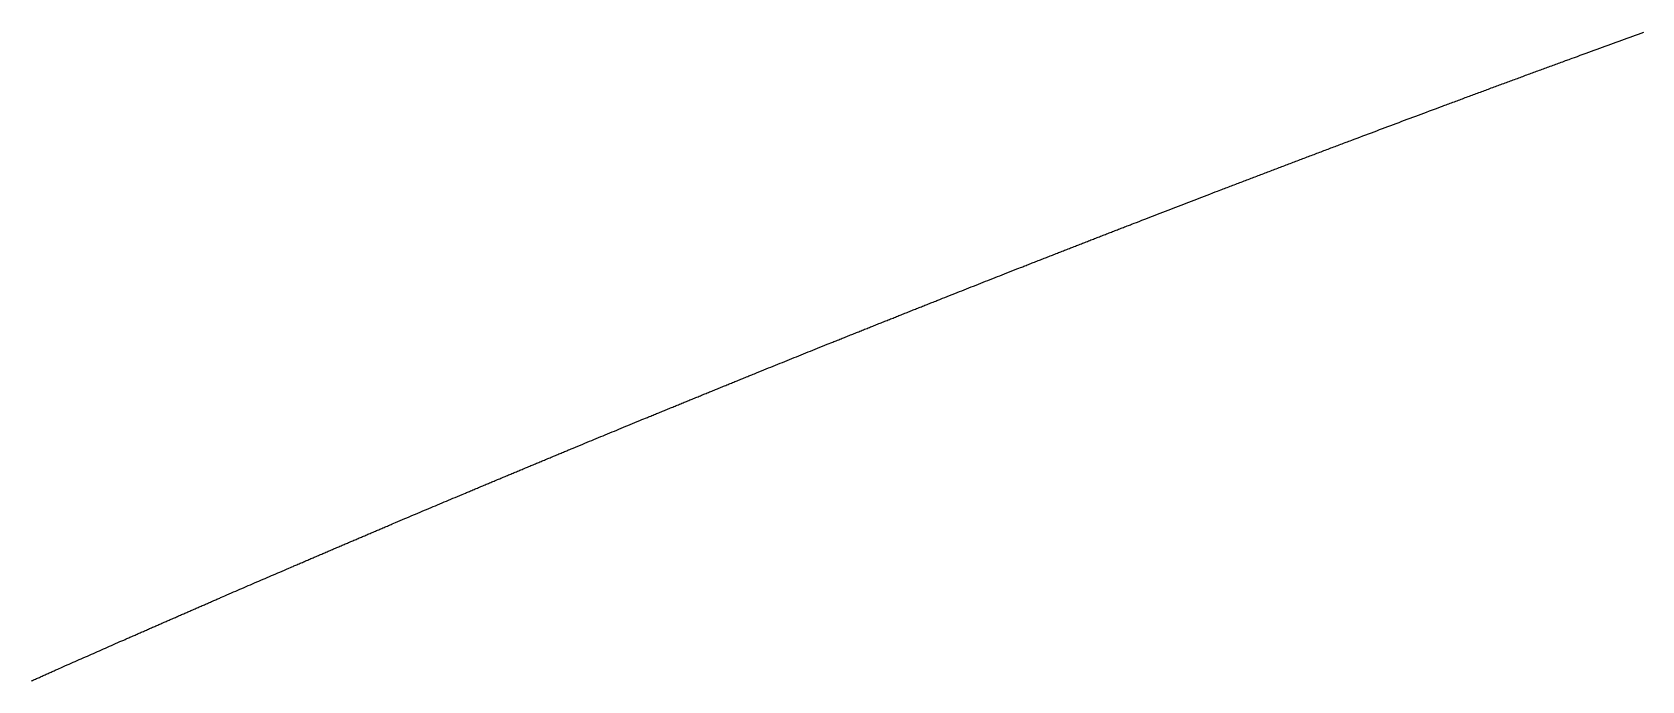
# Model space of a CAD drawing. Header units: millimetres. Extents: x 0 to 610, y 0 to 457.
# Drawn here: x 21.425 to 23.373, y 95.684 to 96.47 of the extents above; entities that cross this region are included whole.
import ezdxf

# ---------------------------------------------------------------- set-up
doc = ezdxf.new("R2010")
doc.units = ezdxf.units.MM
doc.layers.add('TEST_CUT_FIRST', color=1, linetype='Continuous')

msp = doc.modelspace()

# ---------------------------------------------------------------- linework, layer by layer
at = {"layer": 'TEST_CUT_FIRST'}
msp.add_lwpolyline([(21.42426, 95.68412), (21.42546, 95.68465), (21.42665, 95.68518), (21.42784, 95.68571), (21.42904, 95.68625), (21.43023, 95.68678), (21.43143, 95.68731), (21.43262, 95.68784), (21.43381, 95.68837), (21.43501, 95.6889), (21.4362, 95.68944), (21.43739, 95.68997), (21.43859, 95.6905), (21.43979, 95.69103), (21.44098, 95.69157), (21.44218, 95.6921), (21.44336, 95.69262), (21.44454, 95.69315), (21.44572, 95.69367), (21.44692, 95.69421), (21.44814, 95.69475), (21.44939, 95.6953), (21.45063, 95.69586), (21.45182, 95.69639), (21.45292, 95.69687), (21.4539, 95.69731), (21.45491, 95.69776), (21.45612, 95.69829), (21.45769, 95.69899), (21.45975, 95.69991), (21.46218, 95.70099), (21.46481, 95.70215), (21.46746, 95.70333), (21.47001, 95.70446), (21.47245, 95.70555), (21.47485, 95.70661), (21.47723, 95.70766), (21.47965, 95.70874), (21.48209, 95.70982), (21.48455, 95.71091), (21.48701, 95.71199), (21.48946, 95.71308), (21.4919, 95.71416), (21.49434, 95.71524), (21.49678, 95.71632), (21.49922, 95.7174), (21.50166, 95.71848), (21.50411, 95.71956), (21.50656, 95.72064), (21.50902, 95.72173), (21.51148, 95.72282), (21.51392, 95.72389), (21.51634, 95.72496), (21.51873, 95.72602), (21.52113, 95.72708), (21.52358, 95.72816), (21.52612, 95.72928), (21.52877, 95.73044), (21.53139, 95.7316), (21.53382, 95.73267), (21.5359, 95.73359), (21.53752, 95.7343), (21.53878, 95.73486), (21.53986, 95.73533), (21.5409, 95.73579), (21.54206, 95.7363), (21.5433, 95.73685), (21.5446, 95.73742), (21.5459, 95.73799), (21.54718, 95.73855), (21.54843, 95.7391), (21.54967, 95.73965), (21.5509, 95.74019), (21.55215, 95.74074), (21.5534, 95.74129), (21.55465, 95.74184), (21.55591, 95.74239), (21.55716, 95.74294), (21.55841, 95.74349), (21.55966, 95.74404), (21.56091, 95.74459), (21.56216, 95.74514), (21.56341, 95.74568), (21.56466, 95.74623), (21.56591, 95.74678), (21.56716, 95.74733), (21.56841, 95.74788), (21.56966, 95.74843), (21.57091, 95.74898), (21.57216, 95.74953), (21.57341, 95.75008), (21.57466, 95.75062), (21.57592, 95.75117), (21.57717, 95.75172), (21.57842, 95.75227), (21.57967, 95.75282), (21.58092, 95.75337), (21.58217, 95.75392), (21.58342, 95.75446), (21.58467, 95.75501), (21.58593, 95.75556), (21.58718, 95.75611), (21.58843, 95.75666), (21.58968, 95.75721), (21.59093, 95.75775), (21.59218, 95.7583), (21.59343, 95.75885), (21.59469, 95.7594), (21.59594, 95.75994), (21.59719, 95.76049), (21.59844, 95.76104), (21.59969, 95.76159), (21.60094, 95.76213), (21.6022, 95.76268), (21.60345, 95.76323), (21.6047, 95.76378), (21.60595, 95.76432), (21.6072, 95.76487), (21.60846, 95.76542), (21.60971, 95.76597), (21.61096, 95.76651), (21.61221, 95.76706), (21.61346, 95.76761), (21.61472, 95.76815), (21.61597, 95.7687), (21.61722, 95.76925), (21.61847, 95.76979), (21.61973, 95.77034), (21.62098, 95.77089), (21.62223, 95.77143), (21.62348, 95.77198), (21.62474, 95.77253), (21.62599, 95.77307), (21.62724, 95.77362), (21.6285, 95.77417), (21.62975, 95.77471), (21.631, 95.77526), (21.63225, 95.7758), (21.63351, 95.77635), (21.63476, 95.77689), (21.63601, 95.77744), (21.63727, 95.77799), (21.63853, 95.77854), (21.63978, 95.77908), (21.64103, 95.77962), (21.64226, 95.78016), (21.6435, 95.7807), (21.64476, 95.78125), (21.64604, 95.78181), (21.64735, 95.78238), (21.64866, 95.78295), (21.64991, 95.78349), (21.65105, 95.78399), (21.65209, 95.78444), (21.65315, 95.7849), (21.65442, 95.78545), (21.65607, 95.78617), (21.65822, 95.7871), (21.66076, 95.78821), (21.6635, 95.7894), (21.66627, 95.7906), (21.66893, 95.79175), (21.67148, 95.79286), (21.67398, 95.79395), (21.67647, 95.79503), (21.679, 95.79612), (21.68155, 95.79723), (21.68411, 95.79834), (21.68668, 95.79945), (21.68924, 95.80056), (21.6918, 95.80167), (21.69434, 95.80277), (21.69689, 95.80387), (21.69944, 95.80497), (21.70199, 95.80608), (21.70454, 95.80718), (21.7071, 95.80829), (21.70967, 95.8094), (21.71224, 95.81051), (21.71479, 95.81161), (21.71732, 95.8127), (21.71981, 95.81378), (21.72232, 95.81486), (21.72488, 95.81596), (21.72753, 95.81711), (21.7303, 95.8183), (21.73304, 95.81948), (21.73558, 95.82058), (21.73775, 95.82151), (21.73944, 95.82224), (21.74075, 95.8228), (21.74186, 95.82328), (21.74295, 95.82375), (21.74414, 95.82426), (21.74544, 95.82482), (21.74679, 95.8254), (21.74815, 95.82599), (21.74947, 95.82656), (21.75077, 95.82712), (21.75206, 95.82767), (21.75334, 95.82822), (21.75464, 95.82878), (21.75594, 95.82934), (21.75724, 95.8299), (21.75854, 95.83046), (21.75984, 95.83102), (21.76114, 95.83157), (21.76244, 95.83213), (21.76374, 95.83269), (21.76504, 95.83325), (21.76634, 95.83381), (21.76764, 95.83436), (21.76894, 95.83492), (21.77024, 95.83548), (21.77154, 95.83604), (21.77284, 95.8366), (21.77414, 95.83715), (21.77544, 95.83771), (21.77674, 95.83827), (21.77804, 95.83883), (21.77934, 95.83938), (21.78064, 95.83994), (21.78194, 95.8405), (21.78324, 95.84106), (21.78454, 95.84161), (21.78585, 95.84217), (21.78715, 95.84273), (21.78845, 95.84329), (21.78975, 95.84384), (21.79105, 95.8444), (21.79235, 95.84496), (21.79365, 95.84551), (21.79495, 95.84607), (21.79625, 95.84663), (21.79755, 95.84718), (21.79885, 95.84774), (21.80015, 95.8483), (21.80146, 95.84885), (21.80276, 95.84941), (21.80406, 95.84997), (21.80536, 95.85052), (21.80666, 95.85108), (21.80796, 95.85163), (21.80926, 95.85219), (21.81056, 95.85275), (21.81187, 95.8533), (21.81317, 95.85386), (21.81447, 95.85441), (21.81577, 95.85497), (21.81707, 95.85553), (21.81837, 95.85608), (21.81967, 95.85664), (21.82098, 95.85719), (21.82228, 95.85775), (21.82358, 95.8583), (21.82488, 95.85886), (21.82618, 95.85941), (21.82749, 95.85997), (21.82879, 95.86052), (21.83009, 95.86108), (21.83139, 95.86163), (21.83269, 95.86219), (21.834, 95.86274), (21.8353, 95.8633), (21.8366, 95.86385), (21.8379, 95.86441), (21.8392, 95.86496), (21.8405, 95.86552), (21.84181, 95.86607), (21.84312, 95.86663), (21.84442, 95.86718), (21.84572, 95.86774), (21.84702, 95.86829), (21.8483, 95.86884), (21.84959, 95.86938), (21.8509, 95.86994), (21.85223, 95.87051), (21.85359, 95.87109), (21.85495, 95.87166), (21.85625, 95.87221), (21.85744, 95.87272), (21.85851, 95.87318), (21.85962, 95.87365), (21.86093, 95.87421), (21.86265, 95.87494), (21.86489, 95.87589), (21.86753, 95.87701), (21.87038, 95.87822), (21.87326, 95.87944), (21.87602, 95.88061), (21.87868, 95.88174), (21.88128, 95.88284), (21.88387, 95.88394), (21.88649, 95.88505), (21.88914, 95.88617), (21.89181, 95.8873), (21.89448, 95.88843), (21.89714, 95.88956), (21.8998, 95.89069), (21.90245, 95.89181), (21.9051, 95.89293), (21.90775, 95.89405), (21.9104, 95.89517), (21.91305, 95.89629), (21.91571, 95.89741), (21.91839, 95.89854), (21.92105, 95.89967), (21.92371, 95.90079), (21.92633, 95.9019), (21.92893, 95.90299), (21.93153, 95.90409), (21.93419, 95.90521), (21.93696, 95.90638), (21.93983, 95.90759), (21.94268, 95.90879), (21.94532, 95.9099), (21.94758, 95.91085), (21.94933, 95.91159), (21.95069, 95.91216), (21.95185, 95.91265), (21.95298, 95.91312), (21.95423, 95.91365), (21.95558, 95.91421), (21.95698, 95.9148), (21.95839, 95.9154), (21.95977, 95.91598), (21.96112, 95.91655), (21.96246, 95.91711), (21.9638, 95.91767), (21.96514, 95.91824), (21.96649, 95.9188), (21.96785, 95.91937), (21.9692, 95.91994), (21.97056, 95.92051), (21.97191, 95.92108), (21.97326, 95.92165), (21.97461, 95.92221), (21.97596, 95.92278), (21.97731, 95.92335), (21.97867, 95.92391), (21.98002, 95.92448), (21.98137, 95.92505), (21.98272, 95.92562), (21.98407, 95.92618), (21.98543, 95.92675), (21.98678, 95.92732), (21.98813, 95.92788), (21.98948, 95.92845), (21.99084, 95.92902), (21.99219, 95.92958), (21.99354, 95.93015), (21.99489, 95.93072), (21.99625, 95.93128), (21.9976, 95.93185), (21.99895, 95.93242), (22.0003, 95.93298), (22.00166, 95.93355), (22.00301, 95.93411), (22.00436, 95.93468), (22.00571, 95.93525), (22.00707, 95.93581), (22.00842, 95.93638), (22.00977, 95.93694), (22.01113, 95.93751), (22.01248, 95.93808), (22.01383, 95.93864), (22.01518, 95.93921), (22.01654, 95.93977), (22.01789, 95.94034), (22.01924, 95.9409), (22.0206, 95.94147), (22.02195, 95.94203), (22.0233, 95.9426), (22.02466, 95.94316), (22.02601, 95.94373), (22.02736, 95.94429), (22.02872, 95.94486), (22.03007, 95.94542), (22.03142, 95.94599), (22.03278, 95.94655), (22.03413, 95.94712), (22.03548, 95.94768), (22.03684, 95.94825), (22.03819, 95.94881), (22.03955, 95.94938), (22.0409, 95.94994), (22.04225, 95.95051), (22.04361, 95.95107), (22.04496, 95.95163), (22.04632, 95.9522), (22.04767, 95.95276), (22.04902, 95.95333), (22.05038, 95.95389), (22.05173, 95.95445), (22.05308, 95.95502), (22.05444, 95.95558), (22.05579, 95.95614), (22.05715, 95.95671), (22.05851, 95.95728), (22.05986, 95.95784), (22.06121, 95.9584), (22.06255, 95.95895), (22.06389, 95.95951), (22.06524, 95.96008), (22.06663, 95.96065), (22.06805, 95.96124), (22.06946, 95.96183), (22.07081, 95.96239), (22.07205, 95.9629), (22.07317, 95.96337), (22.07431, 95.96385), (22.07568, 95.96441), (22.07746, 95.96515), (22.07978, 95.96612), (22.08252, 95.96725), (22.08547, 95.96848), (22.08845, 95.96971), (22.09131, 95.9709), (22.09406, 95.97204), (22.09675, 95.97315), (22.09943, 95.97427), (22.10215, 95.97539), (22.10489, 95.97653), (22.10765, 95.97767), (22.11042, 95.97882), (22.11318, 95.97996), (22.11592, 95.98109), (22.11867, 95.98223), (22.12141, 95.98336), (22.12415, 95.98449), (22.12689, 95.98563), (22.12964, 95.98676), (22.1324, 95.9879), (22.13516, 95.98904), (22.13793, 95.99018), (22.14067, 95.99132), (22.14339, 95.99244), (22.14608, 95.99355), (22.14877, 95.99466), (22.15153, 95.99579), (22.15439, 95.99697), (22.15737, 95.9982), (22.16032, 95.99941), (22.16305, 96.00054), (22.16538, 96.0015), (22.16719, 96.00224), (22.1686, 96.00282), (22.16979, 96.00331), (22.17096, 96.00379), (22.17224, 96.00432), (22.17363, 96.00489), (22.17507, 96.00548), (22.17653, 96.00608), (22.17795, 96.00667), (22.17934, 96.00724), (22.18072, 96.00781), (22.1821, 96.00837), (22.18349, 96.00894), (22.18488, 96.00951), (22.18628, 96.01009), (22.18767, 96.01066), (22.18907, 96.01123), (22.19046, 96.01181), (22.19185, 96.01238), (22.19325, 96.01295), (22.19464, 96.01352), (22.19603, 96.01409), (22.19743, 96.01466), (22.19882, 96.01524), (22.20021, 96.01581), (22.20161, 96.01638), (22.203, 96.01695), (22.2044, 96.01752), (22.20579, 96.01809), (22.20718, 96.01866), (22.20858, 96.01923), (22.20997, 96.01981), (22.21136, 96.02038), (22.21276, 96.02095), (22.21415, 96.02152), (22.21555, 96.02209), (22.21694, 96.02266), (22.21833, 96.02323), (22.21973, 96.0238), (22.22112, 96.02437), (22.22252, 96.02494), (22.22391, 96.02551), (22.22531, 96.02608), (22.2267, 96.02665), (22.22809, 96.02722), (22.22949, 96.02779), (22.23088, 96.02836), (22.23228, 96.02893), (22.23367, 96.0295), (22.23507, 96.03007), (22.23646, 96.03064), (22.23786, 96.03121), (22.23925, 96.03178), (22.24065, 96.03235), (22.24204, 96.03292), (22.24343, 96.03349), (22.24483, 96.03406), (22.24622, 96.03463), (22.24762, 96.0352), (22.24901, 96.03577), (22.25041, 96.03634), (22.2518, 96.03691), (22.2532, 96.03748), (22.25459, 96.03805), (22.25599, 96.03861), (22.25738, 96.03918), (22.25878, 96.03975), (22.26017, 96.04032), (22.26157, 96.04089), (22.26296, 96.04146), (22.26436, 96.04203), (22.26576, 96.04259), (22.26715, 96.04316), (22.26855, 96.04373), (22.26994, 96.0443), (22.27134, 96.04487), (22.27273, 96.04544), (22.27413, 96.046), (22.27552, 96.04657), (22.27692, 96.04714), (22.27832, 96.04771), (22.27972, 96.04828), (22.28111, 96.04885), (22.2825, 96.04941), (22.28388, 96.04997), (22.28526, 96.05053), (22.28666, 96.0511), (22.28808, 96.05168), (22.28955, 96.05227), (22.291, 96.05286), (22.29239, 96.05343), (22.29367, 96.05395), (22.29482, 96.05442), (22.29601, 96.0549), (22.29742, 96.05547), (22.29925, 96.05622), (22.30164, 96.05718), (22.30445, 96.05832), (22.30748, 96.05955), (22.31054, 96.0608), (22.31348, 96.06199), (22.31631, 96.06314), (22.31908, 96.06426), (22.32183, 96.06537), (22.32463, 96.0665), (22.32745, 96.06765), (22.33029, 96.0688), (22.33313, 96.06995), (22.33596, 96.07109), (22.33879, 96.07223), (22.34161, 96.07337), (22.34442, 96.07451), (22.34724, 96.07565), (22.35006, 96.07679), (22.35289, 96.07793), (22.35572, 96.07908), (22.35856, 96.08022), (22.3614, 96.08137), (22.36423, 96.08251), (22.36702, 96.08364), (22.36978, 96.08475), (22.37255, 96.08587), (22.37538, 96.08701), (22.37832, 96.08819), (22.38139, 96.08942), (22.38442, 96.09064), (22.38723, 96.09178), (22.38963, 96.09274), (22.39148, 96.09349), (22.39293, 96.09407), (22.39415, 96.09456), (22.39534, 96.09504), (22.39665, 96.09557), (22.39808, 96.09614), (22.39956, 96.09673), (22.40105, 96.09733), (22.40251, 96.09792), (22.40394, 96.09849), (22.40536, 96.09906), (22.40677, 96.09963), (22.40819, 96.1002), (22.40962, 96.10077), (22.41105, 96.10135), (22.41248, 96.10192), (22.41391, 96.1025), (22.41534, 96.10307), (22.41677, 96.10364), (22.4182, 96.10422), (22.41963, 96.10479), (22.42105, 96.10536), (22.42248, 96.10594), (22.42391, 96.10651), (22.42534, 96.10708), (22.42677, 96.10765), (22.4282, 96.10823), (22.42963, 96.1088), (22.43106, 96.10937), (22.43249, 96.10994), (22.43392, 96.11052), (22.43534, 96.11109), (22.43677, 96.11166), (22.4382, 96.11223), (22.43963, 96.11281), (22.44106, 96.11338), (22.44249, 96.11395), (22.44392, 96.11452), (22.44535, 96.11509), (22.44678, 96.11567), (22.44821, 96.11624), (22.44964, 96.11681), (22.45107, 96.11738), (22.4525, 96.11795), (22.45393, 96.11852), (22.45536, 96.1191), (22.45679, 96.11967), (22.45822, 96.12024), (22.45965, 96.12081), (22.46108, 96.12138), (22.46251, 96.12195), (22.46394, 96.12252), (22.46537, 96.12309), (22.4668, 96.12366), (22.46823, 96.12424), (22.46966, 96.12481), (22.47109, 96.12538), (22.47252, 96.12595), (22.47395, 96.12652), (22.47538, 96.12709), (22.47681, 96.12766), (22.47824, 96.12823), (22.47967, 96.1288), (22.4811, 96.12937), (22.48253, 96.12994), (22.48396, 96.13051), (22.48539, 96.13108), (22.48682, 96.13165), (22.48825, 96.13222), (22.48968, 96.13279), (22.49111, 96.13336), (22.49254, 96.13393), (22.49397, 96.1345), (22.4954, 96.13507), (22.49683, 96.13564), (22.49826, 96.13621), (22.49969, 96.13677), (22.50112, 96.13734), (22.50255, 96.13791), (22.50399, 96.13848), (22.50542, 96.13905), (22.50686, 96.13962), (22.50829, 96.14019), (22.50971, 96.14076), (22.51112, 96.14132), (22.51254, 96.14188), (22.51397, 96.14245), (22.51543, 96.14303), (22.51693, 96.14363), (22.51842, 96.14422), (22.51985, 96.14479), (22.52116, 96.14531), (22.52234, 96.14578), (22.52356, 96.14626), (22.52501, 96.14683), (22.52688, 96.14758), (22.52932, 96.14855), (22.53219, 96.14968), (22.53528, 96.15091), (22.53841, 96.15215), (22.54141, 96.15334), (22.5443, 96.15448), (22.54712, 96.1556), (22.54994, 96.15672), (22.55279, 96.15785), (22.55567, 96.15899), (22.55857, 96.16013), (22.56147, 96.16128), (22.56437, 96.16242), (22.56725, 96.16356), (22.57013, 96.1647), (22.57301, 96.16584), (22.57588, 96.16697), (22.57876, 96.16811), (22.58165, 96.16925), (22.58454, 96.17039), (22.58745, 96.17154), (22.59034, 96.17268), (22.59323, 96.17382), (22.59608, 96.17494), (22.5989, 96.17605), (22.60173, 96.17717), (22.60462, 96.1783), (22.60762, 96.17949), (22.61075, 96.18072), (22.61385, 96.18193), (22.61672, 96.18306), (22.61916, 96.18403), (22.62105, 96.18477), (22.62252, 96.18535), (22.62376, 96.18583), (22.62497, 96.18631), (22.62631, 96.18683), (22.62776, 96.1874), (22.62926, 96.18799), (22.63078, 96.18859), (22.63227, 96.18917), (22.63372, 96.18974), (22.63516, 96.19031), (22.63659, 96.19087), (22.63804, 96.19144), (22.63949, 96.19201), (22.64095, 96.19258), (22.6424, 96.19315), (22.64386, 96.19372), (22.64531, 96.19429), (22.64676, 96.19486), (22.64822, 96.19543), (22.64967, 96.196), (22.65112, 96.19657), (22.65258, 96.19714), (22.65403, 96.19771), (22.65548, 96.19828), (22.65694, 96.19885), (22.65839, 96.19942), (22.65984, 96.19998), (22.66129, 96.20055), (22.66275, 96.20112), (22.6642, 96.20169), (22.66565, 96.20226), (22.66711, 96.20283), (22.66856, 96.2034), (22.67002, 96.20397), (22.67147, 96.20453), (22.67292, 96.2051), (22.67438, 96.20567), (22.67583, 96.20624), (22.67728, 96.20681), (22.67874, 96.20738), (22.68019, 96.20794), (22.68164, 96.20851), (22.6831, 96.20908), (22.68455, 96.20965), (22.68601, 96.21022), (22.68746, 96.21078), (22.68891, 96.21135), (22.69037, 96.21192), (22.69182, 96.21249), (22.69328, 96.21305), (22.69473, 96.21362), (22.69618, 96.21419), (22.69764, 96.21475), (22.69909, 96.21532), (22.70055, 96.21589), (22.702, 96.21646), (22.70345, 96.21702), (22.70491, 96.21759), (22.70636, 96.21816), (22.70782, 96.21872), (22.70927, 96.21929), (22.71073, 96.21986), (22.71218, 96.22042), (22.71364, 96.22099), (22.71509, 96.22156), (22.71654, 96.22212), (22.718, 96.22269), (22.71945, 96.22325), (22.72091, 96.22382), (22.72236, 96.22439), (22.72382, 96.22495), (22.72527, 96.22552), (22.72673, 96.22608), (22.72818, 96.22665), (22.72964, 96.22721), (22.73109, 96.22778), (22.73254, 96.22834), (22.734, 96.22891), (22.73546, 96.22948), (22.73692, 96.23004), (22.73838, 96.23061), (22.73983, 96.23118), (22.74128, 96.23174), (22.74271, 96.23229), (22.74415, 96.23285), (22.74561, 96.23342), (22.7471, 96.234), (22.74863, 96.23459), (22.75015, 96.23518), (22.7516, 96.23574), (22.75292, 96.23626), (22.75409, 96.23671), (22.75529, 96.23718), (22.75677, 96.23775), (22.75874, 96.23851), (22.76137, 96.23953), (22.7645, 96.24074), (22.76789, 96.24206), (22.77132, 96.24339), (22.77461, 96.24466), (22.77776, 96.24588), (22.78084, 96.24707), (22.78391, 96.24825), (22.78702, 96.24946), (22.79016, 96.25067), (22.79332, 96.25189), (22.79649, 96.25312), (22.79965, 96.25434), (22.8028, 96.25555), (22.80594, 96.25676), (22.80908, 96.25798), (22.81222, 96.25919), (22.81536, 96.2604), (22.81851, 96.26161), (22.82167, 96.26283), (22.82484, 96.26405), (22.828, 96.26526), (22.83115, 96.26648), (22.83426, 96.26767), (22.83735, 96.26886), (22.84044, 96.27005), (22.84359, 96.27126), (22.84686, 96.27252), (22.85026, 96.27382), (22.85362, 96.27511), (22.85675, 96.27632), (22.85946, 96.27735), (22.8616, 96.27817), (22.8633, 96.27883), (22.86478, 96.27939), (22.86623, 96.27995), (22.8678, 96.28055), (22.86949, 96.2812), (22.87124, 96.28187), (22.873, 96.28254), (22.87472, 96.2832), (22.87641, 96.28385), (22.87809, 96.28449), (22.87977, 96.28514), (22.88145, 96.28578), (22.88314, 96.28643), (22.88484, 96.28708), (22.88654, 96.28773), (22.88823, 96.28838), (22.88992, 96.28902), (22.89162, 96.28967), (22.89331, 96.29032), (22.895, 96.29096), (22.89669, 96.29161), (22.89839, 96.29226), (22.90008, 96.2929), (22.90177, 96.29355), (22.90347, 96.2942), (22.90516, 96.29484), (22.90685, 96.29549), (22.90854, 96.29614), (22.91024, 96.29678), (22.91193, 96.29743), (22.91362, 96.29808), (22.91532, 96.29872), (22.91701, 96.29937), (22.91871, 96.30001), (22.9204, 96.30066), (22.92209, 96.30131), (22.92379, 96.30195), (22.92548, 96.3026), (22.92717, 96.30324), (22.92887, 96.30389), (22.93056, 96.30453), (22.93226, 96.30518), (22.93395, 96.30582), (22.93564, 96.30647), (22.93734, 96.30711), (22.93903, 96.30776), (22.94073, 96.3084), (22.94242, 96.30905), (22.94411, 96.30969), (22.94581, 96.31033), (22.9475, 96.31098), (22.9492, 96.31162), (22.95089, 96.31227), (22.95258, 96.31291), (22.95428, 96.31355), (22.95597, 96.3142), (22.95767, 96.31484), (22.95936, 96.31548), (22.96106, 96.31613), (22.96275, 96.31677), (22.96445, 96.31741), (22.96614, 96.31806), (22.96784, 96.3187), (22.96953, 96.31934), (22.97123, 96.31999), (22.97292, 96.32063), (22.97462, 96.32127), (22.97631, 96.32191), (22.97801, 96.32256), (22.9797, 96.3232), (22.9814, 96.32384), (22.98309, 96.32448), (22.98479, 96.32513), (22.98648, 96.32577), (22.98818, 96.32641), (22.98987, 96.32705), (22.99156, 96.32769), (22.99326, 96.32833), (22.99496, 96.32897), (22.99666, 96.32962), (22.99836, 96.33026), (23.00005, 96.3309), (23.00174, 96.33154), (23.00342, 96.33217), (23.00509, 96.33281), (23.00679, 96.33345), (23.00852, 96.3341), (23.01029, 96.33477), (23.01205, 96.33544), (23.01375, 96.33608), (23.01531, 96.33666), (23.01672, 96.3372), (23.01817, 96.33775), (23.01989, 96.33839), (23.02209, 96.33922), (23.02493, 96.3403), (23.02827, 96.34155), (23.03186, 96.34291), (23.0355, 96.34428), (23.03899, 96.34559), (23.04234, 96.34686), (23.04563, 96.34809), (23.04891, 96.34933), (23.05222, 96.35057), (23.05557, 96.35183), (23.05895, 96.3531), (23.06232, 96.35437), (23.06568, 96.35563), (23.06904, 96.35689), (23.07239, 96.35815), (23.07574, 96.3594), (23.07908, 96.36066), (23.08243, 96.36191), (23.08579, 96.36317), (23.08915, 96.36443), (23.09253, 96.3657), (23.0959, 96.36696), (23.09926, 96.36821), (23.10257, 96.36946), (23.10585, 96.37068), (23.10914, 96.37191), (23.1125, 96.37317), (23.116, 96.37447), (23.11964, 96.37583), (23.12325, 96.37718), (23.12658, 96.37842), (23.12942, 96.37948), (23.1316, 96.38029), (23.13327, 96.38092), (23.13468, 96.38144), (23.13605, 96.38195), (23.13757, 96.38252), (23.13922, 96.38314), (23.14095, 96.38378), (23.14269, 96.38443), (23.14438, 96.38506), (23.14604, 96.38568), (23.14768, 96.38629), (23.14932, 96.3869), (23.15097, 96.38751), (23.15263, 96.38813), (23.15429, 96.38874), (23.15595, 96.38936), (23.15761, 96.38998), (23.15927, 96.3906), (23.16093, 96.39121), (23.16259, 96.39183), (23.16425, 96.39245), (23.1659, 96.39306), (23.16756, 96.39368), (23.16922, 96.39429), (23.17088, 96.39491), (23.17254, 96.39553), (23.1742, 96.39614), (23.17586, 96.39676), (23.17752, 96.39737), (23.17918, 96.39799), (23.18084, 96.3986), (23.1825, 96.39922), (23.18415, 96.39984), (23.18581, 96.40045), (23.18747, 96.40107), (23.18913, 96.40168), (23.19079, 96.4023), (23.19245, 96.40291), (23.19411, 96.40352), (23.19577, 96.40414), (23.19743, 96.40475), (23.19909, 96.40537), (23.20075, 96.40598), (23.20241, 96.4066), (23.20407, 96.40721), (23.20573, 96.40782), (23.20739, 96.40844), (23.20905, 96.40905), (23.21071, 96.40967), (23.21237, 96.41028), (23.21403, 96.41089), (23.21569, 96.41151), (23.21735, 96.41212), (23.21901, 96.41273), (23.22067, 96.41335), (23.22233, 96.41396), (23.22399, 96.41457), (23.22565, 96.41518), (23.22731, 96.4158), (23.22897, 96.41641), (23.23063, 96.41702), (23.23229, 96.41763), (23.23395, 96.41825), (23.23561, 96.41886), (23.23727, 96.41947), (23.23893, 96.42008), (23.24059, 96.42069), (23.24225, 96.42131), (23.24391, 96.42192), (23.24557, 96.42253), (23.24723, 96.42314), (23.2489, 96.42375), (23.25056, 96.42436), (23.25222, 96.42498), (23.25388, 96.42559), (23.25554, 96.4262), (23.2572, 96.42681), (23.25886, 96.42742), (23.26052, 96.42803), (23.26218, 96.42864), (23.26385, 96.42925), (23.26551, 96.42987), (23.26718, 96.43048), (23.26883, 96.43108), (23.27047, 96.43169), (23.27211, 96.43229), (23.27377, 96.4329), (23.27547, 96.43352), (23.27721, 96.43416), (23.27894, 96.43479), (23.28059, 96.4354), (23.28212, 96.43596), (23.2835, 96.43647), (23.28491, 96.43699), (23.28659, 96.4376), (23.28876, 96.4384), (23.29158, 96.43943), (23.29489, 96.44064), (23.29847, 96.44195), (23.30208, 96.44327), (23.30554, 96.44454), (23.30888, 96.44576), (23.31214, 96.44695), (23.3154, 96.44814), (23.31869, 96.44935), (23.32202, 96.45056), (23.32536, 96.45178), (23.32871, 96.45301), (23.33206, 96.45423), (23.33539, 96.45544), (23.33871, 96.45665), (23.34204, 96.45786), (23.34536, 96.45907), (23.34868, 96.46029), (23.35202, 96.4615), (23.35536, 96.46271), (23.35871, 96.46393), (23.36206, 96.46515), (23.36539, 96.46636), (23.36869, 96.46756), (23.37194, 96.46874), (23.37521, 96.46993)], dxfattribs=at)

doc.saveas('drawing.dxf')
